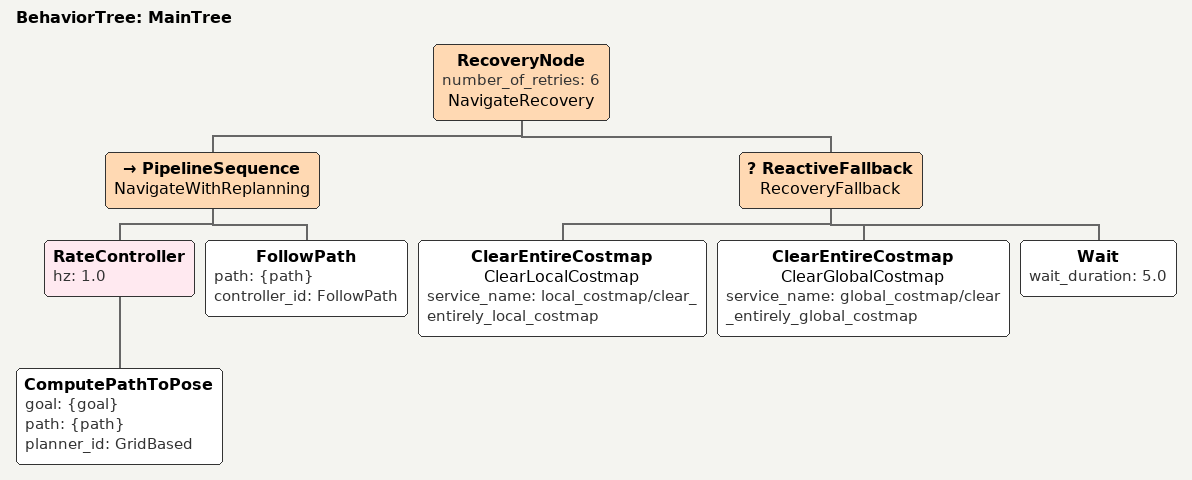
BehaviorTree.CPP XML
<root main_tree_to_execute="MainTree">
  <BehaviorTree ID="MainTree">
    <RecoveryNode number_of_retries="6" name="NavigateRecovery">
      <PipelineSequence name="NavigateWithReplanning">
        <RateController hz="1.0">
          <ComputePathToPose goal="{goal}" path="{path}" planner_id="GridBased"/>
        </RateController>
        <FollowPath path="{path}" controller_id="FollowPath"/>
      </PipelineSequence>
      <ReactiveFallback name="RecoveryFallback">
        <!-- Ackermann robots cannot spin! Use wait and costmap clearing instead -->
        <ClearEntireCostmap name="ClearLocalCostmap" service_name="local_costmap/clear_entirely_local_costmap"/>
        <ClearEntireCostmap name="ClearGlobalCostmap" service_name="global_costmap/clear_entirely_global_costmap"/>
        <Wait wait_duration="5.0"/>
      </ReactiveFallback>
    </RecoveryNode>
  </BehaviorTree>
</root>
